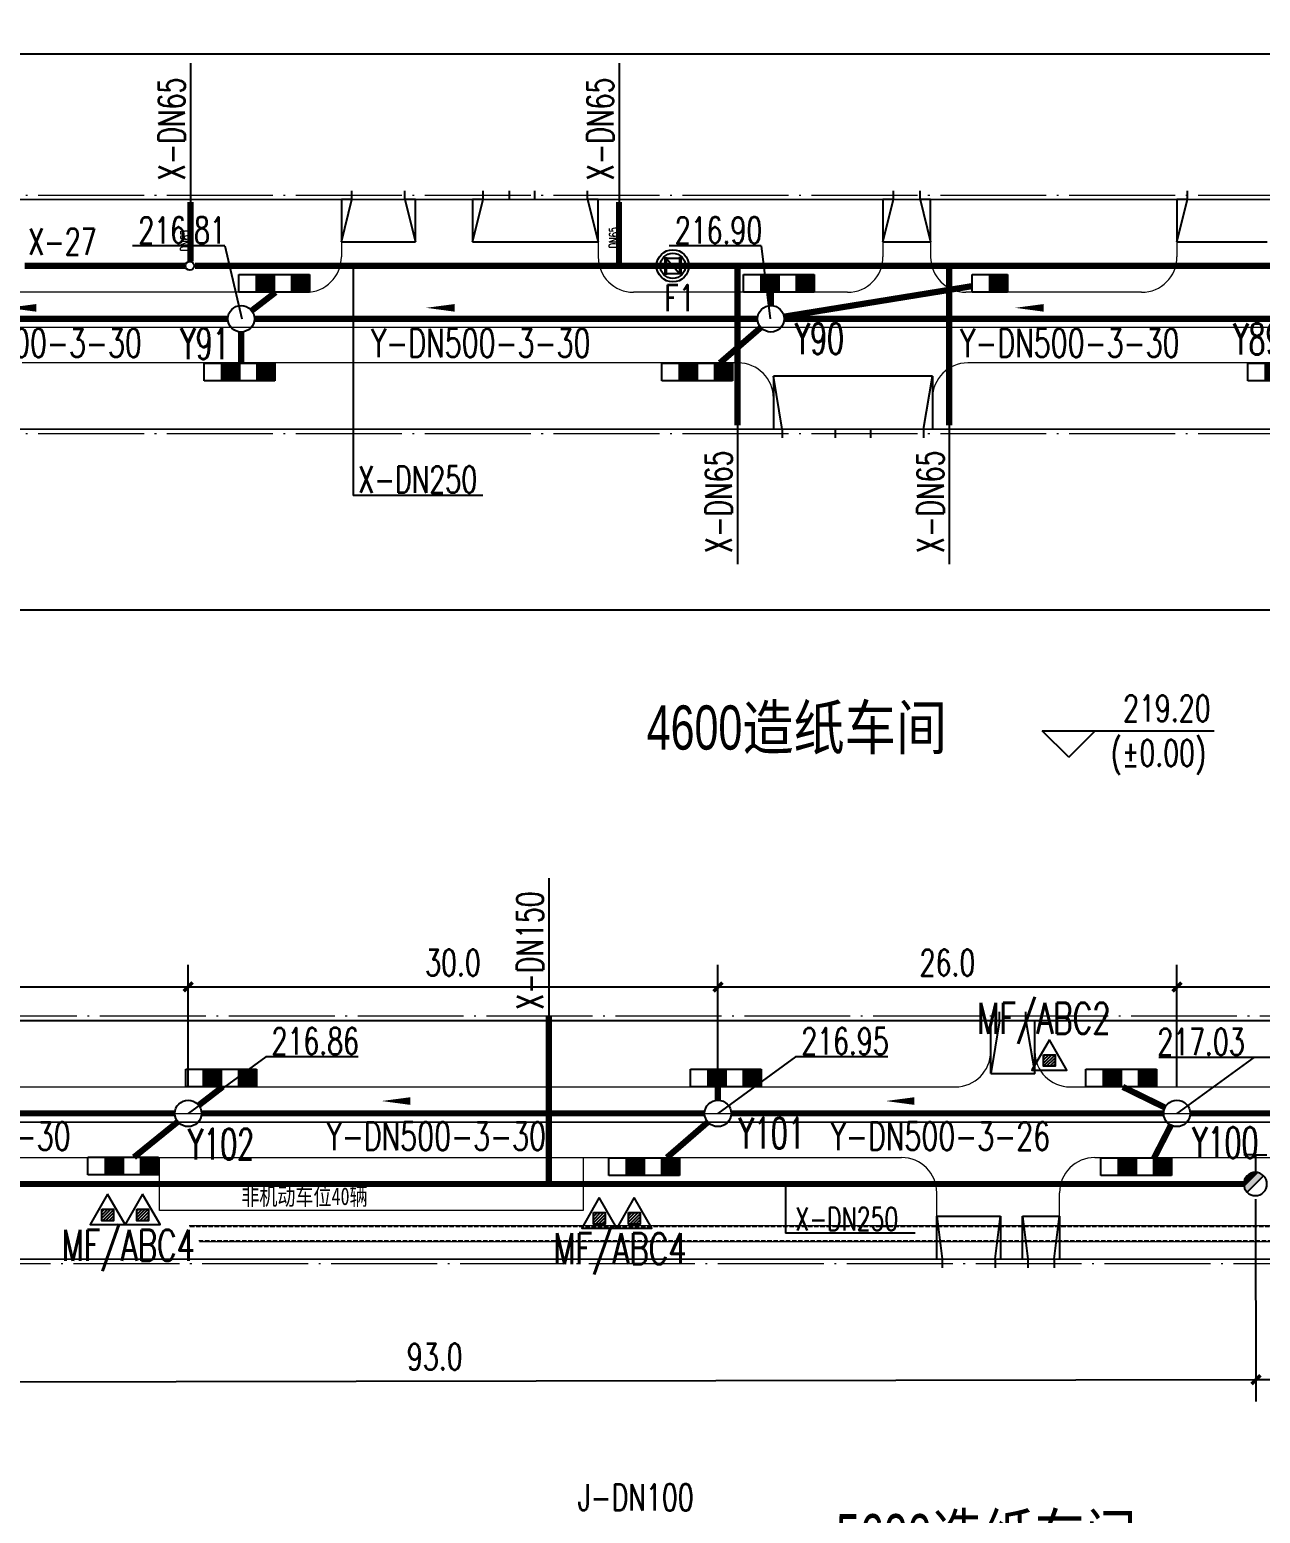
# Model space of a CAD drawing. Header units: metres. Extents: x 497246 to 997717, y 2998582 to 5998198.
# Drawn here: x 497613.8 to 497683.5, y 2999099.2 to 2999183.2 of the extents above; entities that cross this region are included whole.
import ezdxf
from ezdxf.enums import TextEntityAlignment as Align

# ---------------------------------------------------------------- set-up
doc = ezdxf.new("R2010")
doc.units = ezdxf.units.M
doc.header["$LTSCALE"] = 1000
doc.linetypes.add('DASH', pattern=[0.35, 0.25, -0.1])
doc.linetypes.add('DOTE', pattern=[2.42, 2, -0.2, 0.02, -0.2])
doc.layers.get('0').update_dxf_attribs({"linetype": 'CONTINUOUS'})
doc.layers.get('Defpoints').update_dxf_attribs({"linetype": 'CONTINUOUS'})
for name, color, linetype, lineweight in [('8', 8, 'CONTINUOUS', 5), ('T停车位', 35, 'CONTINUOUS', 13), ('道路', 4, 'CONTINUOUS', 15), ('道路中线', 1, 'DOTE', 13)]:
    doc.layers.add(name, color=color, linetype=linetype, lineweight=lineweight)
for name, color, linetype in [('EQUIP_消火栓', 7, 'CONTINUOUS'), ('EQUIP_灭火器', 7, 'CONTINUOUS'), ('PIPE-消防', 1, 'CONTINUOUS'), ('PIPE-给水', 3, 'CONTINUOUS'), ('PIPE-雨水', 4, 'CONTINUOUS'), ('STAIR', 2, 'CONTINUOUS'), ('TEXT_消防', 7, 'CONTINUOUS'), ('TEXT_灭火器', 7, 'CONTINUOUS'), ('TEXT_雨水', 7, 'CONTINUOUS'), ('TWT_DIM', 3, 'CONTINUOUS'), ('TWT_雨水口', 4, 'CONTINUOUS'), ('T停车位标注', 35, 'CONTINUOUS'), ('VALVE_喷淋', 7, 'CONTINUOUS'), ('WELL_雨水', 4, 'CONTINUOUS'), ('建筑', 7, 'CONTINUOUS'), ('建筑门坡散水', 9, 'CONTINUOUS'), ('文字', 255, 'CONTINUOUS'), ('雨水标注', 100, 'CONTINUOUS')]:
    doc.layers.add(name, color=color, linetype=linetype)
doc.layers.add('建筑轴线', color=1, linetype='DOTE', lineweight=15, plot=False)
doc.styles.add('_TCH_DIM', font='SIMPLEX', dxfattribs={"bigfont": 'GBCBIG'})
doc.styles.add('_TCH_DIM_T3', font='SIMPLEX', dxfattribs={"width": 0.705882, "bigfont": 'GBCBIG'})
doc.styles.add('_TWT_PIPEDN', font='SIMPLEX', dxfattribs={"width": 0.8, "height": 3, "bigfont": 'HZTXT'})
doc.styles.add('_TWT_WELL', font='SIMPLEX', dxfattribs={"width": 0.8, "height": 3.5, "bigfont": 'HZTXT'})
doc.styles.add('DIMHT', font='simhei.ttf', dxfattribs={"width": 0.8})
doc.styles.add('HZTXT', font='txt', dxfattribs={"width": 0.7, "bigfont": 'HZTXT'})
doc.styles.get("Standard").update_dxf_attribs({"font": 'rs.shx', "bigfont": 'hztxt.shx'})
doc.styles.add('TG_LINETYPE', font='SIMPLEX', dxfattribs={"width": 0.8, "height": 3, "bigfont": 'HZTXT'})
doc.styles.add('亨利项目总图布置_2022_8_8_t3--03$0$亨利项目总图布置_2022_8_8_t3--02$0$CEC', font='ARIALN.TTF')
doc.linetypes.add('TG_J', pattern='A,2,-0.3,["J",TG_LINETYPE,S=0.1,R=0,X=-0.23,Y=-0.15],0', length=2.3)
doc.linetypes.add('TG_X', pattern='A,3,-0.3,["X",TG_LINETYPE,S=0.1,R=0,X=-0.23,Y=-0.15],0', length=3.3)
doc.linetypes.add('TG_Y', pattern='A,2,-0.3,["Y",TG_LINETYPE,S=0.1,R=0,X=-0.23,Y=-0.15],0', length=2.3)
doc.dimstyles.new('_TWT_ARCH&&1', dxfattribs={"dimtxt": 1.4875, "dimasz": 0.5, "dimexe": 1.25, "dimexo": 1.5, "dimgap": 0.63125, "dimtad": 1, "dimdec": 1, "dimzin": 0, "dimdsep": 46, "dimtxsty": '_TCH_DIM_T3', "dimblk": 'ARCHTICK', "dimcen": 0.09, "dimclrt": 7, "dimazin": 2, "dimtfac": 1, "dimtdec": 1, "dimtix": 1, "dimtmove": 2, "dimatfit": 3, "dimfxl": 1, "dimtolj": 1, "dimtzin": 0, "dimarcsym": 0})

# ---------------------------------------------------------------- blocks, each defined once
blk = doc.blocks.new('A$Cb0f3db38')
at = {"layer": '8'}
for p, q in [((-162650, 2150), (313, 2150)), ((-162050, 1250), (313, 1250))]:
    blk.add_line(p, q, dxfattribs=at)
at = {"layer": '8', "linetype": 'DASH'}
for p, q in [((-162600, 2100), (363, 2100)), ((-162100, 1300), (363, 1300))]:
    blk.add_line(p, q, dxfattribs=at)
blk = doc.blocks.new('$VALVE$00000316')
for p, q in [((-125, 72), (125, -72)), ((-125, 72), (-125, -72)), ((-125, 72), (125, 72)), ((125, 72), (125, -72)), ((-125, -72), (125, -72))]:
    blk.add_line(p, q)
at = {"const_width": 21.1}
blk.add_lwpolyline([(-11, 0, 1), (11, 0, 1)], format="xyb", close=True, dxfattribs=at)
for p in [(-125, 0), (125, 0)]:
    blk.add_point(p)
at = {"color": 7, "flags": 9}
for tag in ['XSIZE', 'YSIZE']:
    blk.add_attdef(tag, (0, 0), '', height=0.5, dxfattribs=at)
blk = doc.blocks.new('_ArchTick')
at = {"color": 0, "linetype": 'ByBlock', "const_width": 0.4}
blk.add_lwpolyline([(-0.5, -0.5), (0.5, 0.5)], dxfattribs=at)
blk = doc.blocks.new('*D475')
at = {"layer": 'Defpoints', "color": 0, "transparency": 16777216}
for p in [(497683.187, 2999118.47), (497773.935, 2999118.632), (497773.956, 2999106.92)]:
    blk.add_point(p, dxfattribs=at)
at = {"layer": 'TWT_DIM', "color": 0, "lineweight": -2, "transparency": 16777216}
for p, q in [((497683.19, 2999116.97), (497683.21, 2999105.508)), ((497773.937, 2999117.132), (497773.958, 2999105.67)), ((497683.208, 2999106.758), (497773.956, 2999106.92))]:
    blk.add_line(p, q, dxfattribs=at)
at = {"layer": 'TWT_DIM', "color": 0, "lineweight": -2, "transparency": 16777216, "xscale": 0.5, "yscale": 0.5, "zscale": 0.5}
for p, rotation in [((497683.208, 2999106.758), 180.1021288848537), ((497773.956, 2999106.92), 0.1021288848536816)]:
    blk.add_blockref('_ArchTick', p, dxfattribs=dict(at, rotation=rotation))
at = {"layer": 'TWT_DIM', "color": 7, "transparency": 16777216, "insert": (497728.579, 2999108.214), "char_height": 1.4875, "attachment_point": 5, "rotation": 0.10213, "style": '_TCH_DIM_T3'}
blk.add_mtext('\\A1;90.7', dxfattribs=at)
blk = doc.blocks.new('*D476')
at = {"layer": 'Defpoints', "color": 0, "transparency": 16777216}
for p in [(497683.187, 2999118.47), (497590.175, 2999118.304), (497683.208, 2999106.758)]:
    blk.add_point(p, dxfattribs=at)
at = {"layer": 'TWT_DIM', "color": 0, "lineweight": -2, "transparency": 16777216}
for p, q in [((497590.177, 2999116.804), (497590.198, 2999105.342)), ((497683.19, 2999116.97), (497683.21, 2999105.508)), ((497590.196, 2999106.592), (497683.208, 2999106.758))]:
    blk.add_line(p, q, dxfattribs=at)
at = {"layer": 'TWT_DIM', "color": 0, "lineweight": -2, "transparency": 16777216, "xscale": 0.5, "yscale": 0.5, "zscale": 0.5}
for p, rotation in [((497590.196, 2999106.592), 180.1021288851231), ((497683.208, 2999106.758), 0.102128885123151)]:
    blk.add_blockref('_ArchTick', p, dxfattribs=dict(at, rotation=rotation))
at = {"layer": 'TWT_DIM', "color": 7, "transparency": 16777216, "insert": (497636.699, 2999108.05), "char_height": 1.4875, "attachment_point": 5, "rotation": 0.10213, "style": '_TCH_DIM_T3'}
blk.add_mtext('\\A1;93.0', dxfattribs=at)
blk = doc.blocks.new('*D509')
at = {"layer": 'Defpoints', "color": 0, "transparency": 16777216}
for p in [(497622.734, 2999128.991), (497592.734, 2999121.833), (497622.734, 2999121.833)]:
    blk.add_point(p, dxfattribs=at)
at = {"layer": 'TWT_DIM', "color": 0, "lineweight": -2, "transparency": 16777216}
for p, q in [((497592.734, 2999123.333), (497592.734, 2999130.241)), ((497622.734, 2999123.333), (497622.734, 2999130.241)), ((497592.734, 2999128.991), (497622.734, 2999128.991))]:
    blk.add_line(p, q, dxfattribs=at)
at = {"layer": 'TWT_DIM', "color": 0, "lineweight": -2, "transparency": 16777216, "xscale": 0.5, "yscale": 0.5, "zscale": 0.5, "rotation": 180}
blk.add_blockref('_ArchTick', (497592.734, 2999128.991), dxfattribs=at)
at = {"layer": 'TWT_DIM', "color": 0, "lineweight": -2, "transparency": 16777216, "xscale": 0.5, "yscale": 0.5, "zscale": 0.5}
blk.add_blockref('_ArchTick', (497622.734, 2999128.991), dxfattribs=at)
at = {"layer": 'TWT_DIM', "color": 7, "transparency": 16777216, "insert": (497607.734, 2999130.366), "char_height": 1.4875, "attachment_point": 5, "style": '_TCH_DIM_T3'}
blk.add_mtext('\\A1;30.0', dxfattribs=at)
blk = doc.blocks.new('*D510')
at = {"layer": 'Defpoints', "color": 0, "transparency": 16777216}
for p in [(497652.734, 2999128.991), (497622.734, 2999121.833), (497652.734, 2999121.833)]:
    blk.add_point(p, dxfattribs=at)
at = {"layer": 'TWT_DIM', "color": 0, "lineweight": -2, "transparency": 16777216}
for p, q in [((497622.734, 2999123.333), (497622.734, 2999130.241)), ((497652.734, 2999123.333), (497652.734, 2999130.241)), ((497622.734, 2999128.991), (497652.734, 2999128.991))]:
    blk.add_line(p, q, dxfattribs=at)
at = {"layer": 'TWT_DIM', "color": 0, "lineweight": -2, "transparency": 16777216, "xscale": 0.5, "yscale": 0.5, "zscale": 0.5, "rotation": 180}
blk.add_blockref('_ArchTick', (497622.734, 2999128.991), dxfattribs=at)
at = {"layer": 'TWT_DIM', "color": 0, "lineweight": -2, "transparency": 16777216, "xscale": 0.5, "yscale": 0.5, "zscale": 0.5}
blk.add_blockref('_ArchTick', (497652.734, 2999128.991), dxfattribs=at)
at = {"layer": 'TWT_DIM', "color": 7, "transparency": 16777216, "insert": (497637.734, 2999130.366), "char_height": 1.4875, "attachment_point": 5, "style": '_TCH_DIM_T3'}
blk.add_mtext('\\A1;30.0', dxfattribs=at)
blk = doc.blocks.new('*D511')
at = {"layer": 'Defpoints', "color": 0, "transparency": 16777216}
for p in [(497678.734, 2999128.991), (497652.734, 2999121.833), (497678.734, 2999121.833)]:
    blk.add_point(p, dxfattribs=at)
at = {"layer": 'TWT_DIM', "color": 0, "lineweight": -2, "transparency": 16777216}
for p, q in [((497652.734, 2999123.333), (497652.734, 2999130.241)), ((497678.734, 2999123.333), (497678.734, 2999130.241)), ((497652.734, 2999128.991), (497678.734, 2999128.991))]:
    blk.add_line(p, q, dxfattribs=at)
at = {"layer": 'TWT_DIM', "color": 0, "lineweight": -2, "transparency": 16777216, "xscale": 0.5, "yscale": 0.5, "zscale": 0.5, "rotation": 180}
blk.add_blockref('_ArchTick', (497652.734, 2999128.991), dxfattribs=at)
at = {"layer": 'TWT_DIM', "color": 0, "lineweight": -2, "transparency": 16777216, "xscale": 0.5, "yscale": 0.5, "zscale": 0.5}
blk.add_blockref('_ArchTick', (497678.734, 2999128.991), dxfattribs=at)
at = {"layer": 'TWT_DIM', "color": 7, "transparency": 16777216, "insert": (497665.734, 2999130.366), "char_height": 1.4875, "attachment_point": 5, "style": '_TCH_DIM_T3'}
blk.add_mtext('\\A1;26.0', dxfattribs=at)
blk = doc.blocks.new('*D512')
at = {"layer": 'Defpoints', "color": 0, "transparency": 16777216}
for p in [(497708.734, 2999128.991), (497678.734, 2999121.833), (497708.734, 2999121.833)]:
    blk.add_point(p, dxfattribs=at)
at = {"layer": 'TWT_DIM', "color": 0, "lineweight": -2, "transparency": 16777216}
for p, q in [((497678.734, 2999123.333), (497678.734, 2999130.241)), ((497708.734, 2999123.333), (497708.734, 2999130.241)), ((497678.734, 2999128.991), (497708.734, 2999128.991))]:
    blk.add_line(p, q, dxfattribs=at)
at = {"layer": 'TWT_DIM', "color": 0, "lineweight": -2, "transparency": 16777216, "xscale": 0.5, "yscale": 0.5, "zscale": 0.5, "rotation": 180}
blk.add_blockref('_ArchTick', (497678.734, 2999128.991), dxfattribs=at)
at = {"layer": 'TWT_DIM', "color": 0, "lineweight": -2, "transparency": 16777216, "xscale": 0.5, "yscale": 0.5, "zscale": 0.5}
blk.add_blockref('_ArchTick', (497708.734, 2999128.991), dxfattribs=at)
at = {"layer": 'TWT_DIM', "color": 7, "transparency": 16777216, "insert": (497693.734, 2999130.366), "char_height": 1.4875, "attachment_point": 5, "style": '_TCH_DIM_T3'}
blk.add_mtext('\\A1;30.0', dxfattribs=at)
blk = doc.blocks.new('$TwtSys$00000187')
blk.add_circle((0, 0), 0.5)
blk = doc.blocks.new('$TwtSys$00000425')
for p, q in [((-1000, -250), (-1000, 250)), ((-1000, 250), (0, 250)), ((-500, -250), (-500, 250)), ((0, 250), (1000, 250)), ((0, 250), (0, -250)), ((0, -250), (0, 250)), ((500, -250), (500, 250)), ((1000, 250), (1000, -250)), ((0, -250), (-1000, -250)), ((1000, -250), (0, -250))]:
    blk.add_line(p, q)
for points in [[(-500, 250), (0, 250), (-500, -250), (0, -250)], [(500, 250), (1000, 250), (500, -250), (1000, -250)]]:
    blk.add_solid(points)
blk = doc.blocks.new('$TwtSys$00000424')
for p, q in [((-500, 250), (500, 250)), ((-500, -250), (-500, 250)), ((0, -250), (0, 250)), ((500, 250), (500, -250)), ((500, -250), (-500, -250))]:
    blk.add_line(p, q)
blk.add_solid([(0, 250), (500, 250), (0, -250), (500, -250)])
blk = doc.blocks.new('$TwtSys$00000385')
for p, q in [((0, 331), (-130, 331)), ((0, 331), (0, 131)), ((0, 331), (130, 331)), ((92, 92), (-92, -92))]:
    blk.add_line(p, q)
for start, end in [(135, 315), (315, 135)]:
    blk.add_arc((0, 0), 131, start, end)
at = {"color": 0}
for points in [[(-34, 127), (-127, 34), (34, 127), (-127, -34)], [(-93, 93), (-93, 93), (-34, 127), (-127, 34)], [(34, 127), (-127, -34), (93, 93), (-93, -93)]]:
    blk.add_solid(points, dxfattribs=at)
blk = doc.blocks.new('$TWTSYS$00000546')
h = blk.add_hatch()
h.set_pattern_fill('ANSI31', color=256, scale=200, style=0)
h.set_pattern_definition([(45, (-38543.802, -6670.83), (-17.67767, 17.67767), [])])
h.paths.add_polyline_path([(-65, 174), (65, 174), (65, 44), (-65, 44)])
for points in [[(0, 344), (-198, 0), (198, 0)], [(-65, 174), (65, 174), (65, 44), (-65, 44)]]:
    blk.add_lwpolyline(points, close=True)

msp = doc.modelspace()

# ---------------------------------------------------------------- linework, layer by layer
at = {"layer": 'PIPE-消防', "color": 70, "linetype": 'TG_X', "ltscale": 700}
for p, q in [((497622.864, 2999181.304), (497622.864, 2999173.453)), ((497647.135, 2999181.304), (497647.135, 2999173.453)), ((497653.844, 2999160.79), (497653.844, 2999152.939)), ((497665.834, 2999160.79), (497665.834, 2999152.939)), ((497643.16, 2999135.161), (497643.16, 2999127.31))]:
    msp.add_line(p, q, dxfattribs=at)
at = {"layer": 'PIPE-消防', "color": 70, "linetype": 'ByBlock'}
for p, q in [((497632.075, 2999169.833), (497632.075, 2999156.824)), ((497656.569, 2999117.755), (497656.569, 2999115.046))]:
    msp.add_line(p, q, dxfattribs=at)
at = {"layer": 'PIPE-消防', "linetype": 'TG_X', "ltscale": 0.005, "const_width": 0.35}
for points in [[(497622.864, 2999170.083), (497622.864, 2999173.453)], [(497647.135, 2999169.833), (497647.135, 2999173.453)], [(497613.478, 2999169.833), (497622.574, 2999169.833)], [(497623.114, 2999169.833), (497647.135, 2999169.833)], [(497647.135, 2999169.833), (497653.844, 2999169.833)], [(497653.844, 2999169.833), (497665.834, 2999169.833)], [(497665.834, 2999169.833), (497692.824, 2999169.833)], [(497643.16, 2999117.833), (497643.16, 2999127.31)], [(497605.384, 2999117.833), (497643.16, 2999117.833)], [(497643.16, 2999117.833), (497682.52, 2999117.832)]]:
    msp.add_lwpolyline(points, dxfattribs=at)
at = {"layer": 'PIPE-消防', "linetype": 'TG_X', "ltscale": 0.0025, "const_width": 0.35}
for points in [[(497653.844, 2999160.79), (497653.844, 2999169.833)], [(497665.834, 2999160.79), (497665.834, 2999169.833)]]:
    msp.add_lwpolyline(points, dxfattribs=at)
at = {"layer": 'PIPE-消防', "linetype": 'TG_X'}
msp.add_circle((497622.824, 2999169.833), 0.25, dxfattribs=at)
at = {"layer": 'PIPE-给水', "color": 70, "linetype": 'ByBlock'}
for p, q in [((497639.415, 2999156.824), (497632.075, 2999156.824)), ((497663.909, 2999115.046), (497656.569, 2999115.046))]:
    msp.add_line(p, q, dxfattribs=at)
at = {"layer": 'PIPE-雨水', "color": 0, "linetype": 'TG_Y', "ltscale": 0.005, "const_width": 0.35}
for points in [[(497656.475, 2999166.953), (497667.145, 2999168.684)], [(497596.484, 2999166.833), (497624.984, 2999166.833)], [(497626.484, 2999166.833), (497654.984, 2999166.833)], [(497656.484, 2999166.833), (497684.984, 2999166.833)], [(497593.484, 2999121.833), (497621.984, 2999121.833)], [(497623.484, 2999121.833), (497651.984, 2999121.833)], [(497653.484, 2999121.833), (497677.984, 2999121.833)], [(497679.484, 2999121.833), (497707.984, 2999121.833)]]:
    msp.add_lwpolyline(points, dxfattribs=at)
at = {"layer": 'PIPE-雨水', "color": 0, "ltscale": 0.005, "const_width": 0.35}
for points in [[(497627.682, 2999168.333), (497626.329, 2999167.29)], [(497655.734, 2999168.333), (497655.734, 2999167.583)], [(497625.734, 2999166.083), (497625.734, 2999164.333)], [(497655.168, 2999166.341), (497652.85, 2999164.333)], [(497624.682, 2999123.333), (497623.329, 2999122.29)], [(497652.734, 2999123.333), (497652.734, 2999122.583)], [(497675.666, 2999123.333), (497678.061, 2999122.162)], [(497622.151, 2999121.361), (497619.665, 2999119.349)], [(497652.168, 2999121.341), (497649.85, 2999119.333)], [(497678.392, 2999121.165), (497677.418, 2999119.267)]]:
    msp.add_lwpolyline(points, dxfattribs=at)
at = {"layer": 'PIPE-雨水', "color": 70, "linetype": 'ByBlock'}
for points in [[(497616.991, 2999167.448, 0, 0, 0), (497612.509, 2999167.455, 0, 0.432, 0), (497614.129, 2999167.452, 0, 0, 0)], [(497640.692, 2999167.448, 0, 0, 0), (497636.209, 2999167.455, 0, 0.432, 0), (497637.829, 2999167.452, 0, 0, 0)], [(497674.053, 2999167.448, 0, 0, 0), (497669.57, 2999167.455, 0, 0.432, 0), (497671.19, 2999167.452, 0, 0, 0)], [(497638.174, 2999122.526, 0, 0, 0), (497633.691, 2999122.533, 0, 0.432, 0), (497635.311, 2999122.531, 0, 0, 0)], [(497666.726, 2999122.526, 0, 0, 0), (497662.243, 2999122.533, 0, 0.432, 0), (497663.863, 2999122.531, 0, 0, 0)]]:
    msp.add_lwpolyline(points, format="xyseb", dxfattribs=at)
at = {"layer": 'STAIR'}
for p, q in [((497668.184, 2999124.083), (497668.184, 2999127.083)), ((497668.684, 2999127.083), (497668.184, 2999124.083)), ((497670.184, 2999127.083), (497670.684, 2999124.083)), ((497670.684, 2999124.083), (497670.684, 2999127.083)), ((497668.184, 2999124.083), (497670.684, 2999124.083))]:
    msp.add_line(p, q, dxfattribs=at)
at = {"layer": 'T停车位'}
msp.add_lwpolyline([(497621.105, 2999119.333), (497645.105, 2999119.333), (497645.105, 2999116.333), (497621.105, 2999116.333)], close=True, dxfattribs=at)
at = {"layer": 'VALVE_喷淋', "linetype": 'Continuous'}
for p, q in [((497649.728, 2999170.331), (497649.731, 2999169.331)), ((497649.803, 2999170.331), (497649.806, 2999169.331)), ((497650.553, 2999170.334), (497650.556, 2999169.334)), ((497650.628, 2999170.334), (497650.631, 2999169.334))]:
    msp.add_line(p, q, dxfattribs=at)
for radius in [0.913, 0.913, 0.713, 0.713]:
    msp.add_circle((497650.18, 2999169.833), radius, dxfattribs=at)
at = {"layer": '建筑', "linetype": 'Continuous'}
msp.add_line((497570.184, 2999181.833), (497722.184, 2999181.833), dxfattribs=at)
at = {"layer": '建筑', "linetype": 'Continuous', "const_width": 0.1}
for points in [[(497570.184, 2999173.583), (497722.184, 2999173.583), (497722.184, 2999203.083), (497570.184, 2999203.083)], [(497570.184, 2999127.083), (497582.184, 2999127.083), (497582.184, 2999124.233), (497612.384, 2999124.233), (497612.384, 2999127.083), (497690.184, 2999127.083), (497690.184, 2999124.233), (497702.684, 2999124.233), (497702.684, 2999127.083), (497762.684, 2999127.083), (497762.684, 2999160.583), (497570.184, 2999160.583)], [(497785.684, 2999077.583), (497572.184, 2999077.583), (497572.184, 2999113.583), (497785.684, 2999113.583)]]:
    msp.add_lwpolyline(points, close=True, dxfattribs=at)
at = {"layer": '建筑', "flags": 128}
msp.add_lwpolyline([(497762.684, 2999150.333), (497570.184, 2999150.332)], dxfattribs=at)
at = {"layer": '建筑轴线', "ltscale": 0.003}
for points in [[(497570.434, 2999173.833), (497721.934, 2999173.833), (497721.934, 2999202.833), (497570.434, 2999202.833)], [(497570.434, 2999160.333), (497762.434, 2999160.333), (497762.434, 2999127.333), (497570.434, 2999127.333)], [(497572.434, 2999113.333), (497785.434, 2999113.333), (497785.434, 2999077.833), (497572.434, 2999077.833)]]:
    msp.add_lwpolyline(points, close=True, dxfattribs=at)
at = {"layer": '建筑门坡散水', "linetype": 'Continuous'}
for p, q in [((497632.009, 2999173.583), (497632.009, 2999174.083)), ((497635.009, 2999173.583), (497635.009, 2999174.083)), ((497639.434, 2999173.583), (497639.434, 2999174.083)), ((497640.934, 2999173.583), (497640.934, 2999174.083)), ((497642.359, 2999173.583), (497642.359, 2999174.083)), ((497645.359, 2999173.583), (497645.359, 2999174.083)), ((497662.684, 2999173.583), (497662.684, 2999174.083)), ((497664.184, 2999173.583), (497664.184, 2999174.083)), ((497679.334, 2999173.583), (497679.334, 2999174.083)), ((497631.409, 2999171.183), (497632.009, 2999173.583)), ((497632.009, 2999173.583), (497631.409, 2999173.583)), ((497631.409, 2999173.583), (497631.409, 2999171.183)), ((497635.609, 2999173.583), (497635.009, 2999173.583)), ((497635.009, 2999173.583), (497635.609, 2999171.183)), ((497635.609, 2999171.183), (497635.609, 2999173.583)), ((497638.834, 2999171.183), (497639.434, 2999173.583)), ((497639.434, 2999173.583), (497638.834, 2999173.583)), ((497638.834, 2999173.583), (497638.834, 2999171.183)), ((497645.959, 2999173.583), (497645.359, 2999173.583)), ((497645.359, 2999173.583), (497645.959, 2999171.183)), ((497645.959, 2999171.183), (497645.959, 2999173.583)), ((497662.084, 2999171.183), (497662.684, 2999173.583)), ((497662.684, 2999173.583), (497662.084, 2999173.583)), ((497662.084, 2999173.583), (497662.084, 2999171.183)), ((497664.784, 2999173.583), (497664.184, 2999173.583)), ((497664.184, 2999173.583), (497664.784, 2999171.183)), ((497664.784, 2999171.183), (497664.784, 2999173.583)), ((497678.734, 2999171.183), (497679.334, 2999173.583)), ((497679.334, 2999173.583), (497678.734, 2999173.583)), ((497678.734, 2999173.583), (497678.734, 2999171.183)), ((497631.409, 2999171.183), (497632.009, 2999171.183)), ((497632.009, 2999171.183), (497635.009, 2999171.183)), ((497635.009, 2999171.183), (497635.609, 2999171.183)), ((497638.834, 2999171.183), (497639.434, 2999171.183)), ((497639.434, 2999171.183), (497645.359, 2999171.183)), ((497645.359, 2999171.183), (497645.959, 2999171.183)), ((497662.084, 2999171.183), (497662.684, 2999171.183)), ((497662.684, 2999171.183), (497664.184, 2999171.183)), ((497664.184, 2999171.183), (497664.784, 2999171.183)), ((497678.734, 2999171.183), (497679.334, 2999171.183)), ((497679.334, 2999171.183), (497683.834, 2999171.183)), ((497664.884, 2999163.583), (497655.884, 2999163.583)), ((497655.884, 2999163.583), (497655.884, 2999160.583)), ((497656.384, 2999160.583), (497655.884, 2999163.583)), ((497664.384, 2999160.583), (497664.884, 2999163.583)), ((497664.884, 2999163.583), (497664.884, 2999160.583)), ((497656.384, 2999160.583), (497656.384, 2999160.083)), ((497659.384, 2999160.583), (497659.384, 2999160.083)), ((497661.384, 2999160.583), (497661.384, 2999160.083)), ((497664.384, 2999160.583), (497664.384, 2999160.083)), ((497668.184, 2999124.083), (497668.184, 2999127.083)), ((497668.684, 2999127.083), (497668.184, 2999124.083)), ((497668.684, 2999127.083), (497668.684, 2999127.583)), ((497670.184, 2999127.083), (497670.184, 2999127.583)), ((497670.184, 2999127.083), (497670.684, 2999124.083)), ((497670.684, 2999124.083), (497670.684, 2999127.083)), ((497668.184, 2999124.083), (497670.684, 2999124.083)), ((497665.134, 2999116.003), (497668.734, 2999116.003)), ((497665.134, 2999113.603), (497665.134, 2999116.003)), ((497665.134, 2999116.003), (497665.434, 2999113.603)), ((497668.434, 2999113.603), (497668.734, 2999116.003)), ((497668.734, 2999116.003), (497668.734, 2999113.603)), ((497669.984, 2999116.003), (497672.084, 2999116.003)), ((497669.984, 2999113.603), (497669.984, 2999116.003)), ((497669.984, 2999116.003), (497670.284, 2999113.603)), ((497671.784, 2999113.603), (497672.084, 2999116.003)), ((497672.084, 2999116.003), (497672.084, 2999113.603)), ((497665.434, 2999113.583), (497665.434, 2999113.083)), ((497668.434, 2999113.583), (497668.434, 2999113.083)), ((497670.284, 2999113.583), (497670.284, 2999113.083)), ((497671.784, 2999113.583), (497671.784, 2999113.083))]:
    msp.add_line(p, q, dxfattribs=at)
at = {"layer": '文字', "color": 0}
for p, q in [((497672.608, 2999142.007), (497671.108, 2999143.507)), ((497671.108, 2999143.507), (497680.835, 2999143.507)), ((497672.608, 2999142.007), (497674.108, 2999143.507))]:
    msp.add_line(p, q, dxfattribs=at)
at = {"layer": '道路', "linetype": 'ByBlock', "lineweight": 0, "ltscale": 0.2}
for p, q in [((497631.409, 2999173.583), (497631.409, 2999170.333)), ((497645.959, 2999173.583), (497645.959, 2999170.333)), ((497662.084, 2999173.583), (497662.084, 2999170.333)), ((497664.784, 2999173.583), (497664.784, 2999170.333)), ((497678.734, 2999173.583), (497678.734, 2999170.333)), ((497629.409, 2999168.333), (497607.609, 2999168.333)), ((497660.084, 2999168.333), (497647.959, 2999168.333)), ((497676.734, 2999168.333), (497666.784, 2999168.333)), ((497653.884, 2999164.333), (497613.334, 2999164.333)), ((497684.934, 2999164.333), (497666.884, 2999164.333)), ((497655.884, 2999160.583), (497655.884, 2999162.333)), ((497664.884, 2999160.583), (497664.884, 2999162.333)), ((497668.184, 2999127.083), (497668.184, 2999125.333)), ((497670.684, 2999127.083), (497670.684, 2999125.333)), ((497577.834, 2999123.333), (497666.184, 2999123.333)), ((497672.684, 2999123.333), (497742.534, 2999123.333)), ((497576.82, 2999121.833), (497740.934, 2999121.833)), ((497590.084, 2999119.333), (497663.134, 2999119.333)), ((497674.084, 2999119.333), (497764.834, 2999119.333)), ((497665.134, 2999113.583), (497665.134, 2999117.333)), ((497672.084, 2999113.583), (497672.084, 2999117.333))]:
    msp.add_line(p, q, dxfattribs=at)
for centre, start, end in [((497629.409, 2999170.333), 270, 0), ((497647.959, 2999170.333), 180, 270), ((497660.084, 2999170.333), 270, 0), ((497666.784, 2999170.333), 180, 270), ((497676.734, 2999170.333), 270, 0), ((497653.884, 2999162.333), 0, 90), ((497666.884, 2999162.333), 90, 180), ((497666.184, 2999125.333), 270, 0), ((497672.684, 2999125.333), 180, 270), ((497663.134, 2999117.333), 0, 90), ((497674.084, 2999117.333), 90, 180)]:
    msp.add_arc(centre, 2, start, end, dxfattribs=at)
at = {"layer": '道路中线', "ltscale": 5}
for p, q in [((497769.434, 2999166.333), (497565.751, 2999166.333)), ((497769.434, 2999121.333), (497565.751, 2999121.333)), ((497565.839, 2999121.333), (497924.934, 2999121.333))]:
    msp.add_line(p, q, dxfattribs=at)
at = {"layer": '道路中线', "ltscale": 0.005}
for p, q in [((497769.434, 2999166.333), (497565.751, 2999166.333)), ((497565.839, 2999121.333), (497924.934, 2999121.333))]:
    msp.add_line(p, q, dxfattribs=at)
at = {"layer": '雨水标注', "color": 70}
for p, q in [((497624.807, 2999170.959), (497619.582, 2999170.959)), ((497624.807, 2999170.959), (497625.78, 2999166.835)), ((497655.191, 2999170.959), (497649.966, 2999170.959)), ((497655.191, 2999170.959), (497655.688, 2999166.835)), ((497627.129, 2999125.036), (497622.734, 2999121.833)), ((497632.354, 2999125.036), (497627.129, 2999125.036)), ((497657.129, 2999125.036), (497652.734, 2999121.833)), ((497662.354, 2999125.036), (497657.129, 2999125.036)), ((497683.093, 2999124.998), (497677.711, 2999124.998)), ((497683.093, 2999124.998), (497678.734, 2999121.833)), ((497688.66, 2999124.998), (497683.093, 2999124.998))]:
    msp.add_line(p, q, dxfattribs=at)

# ---------------------------------------------------------------- block references
at = {"color": 0, "xscale": 0.001, "yscale": 0.001, "zscale": 0.001}
msp.add_blockref('A$Cb0f3db38', (497785.434, 2999113.333), dxfattribs=at)
at = {"layer": 'EQUIP_消火栓', "xscale": 0.005, "yscale": 0.005, "zscale": 0.005}
msp.add_blockref('$TwtSys$00000385', (497683.174, 2999117.833), dxfattribs=at)
at = {"layer": 'EQUIP_灭火器', "color": 3, "xscale": 0.005, "yscale": 0.005, "zscale": 0.005}
for p in [(497671.508, 2999124.284), (497618.172, 2999115.533), (497620.156, 2999115.533), (497646.018, 2999115.341), (497648.002, 2999115.341)]:
    msp.add_blockref('$TWTSYS$00000546', p, dxfattribs=at)
at = {"layer": 'TWT_雨水口', "xscale": 0.002, "yscale": 0.002, "zscale": 0.002}
for name, p in [('$TwtSys$00000425', (497627.597, 2999168.835)), ('$TwtSys$00000425', (497656.18, 2999168.835)), ('$TwtSys$00000424', (497668.145, 2999168.847)), ('$TwtSys$00000425', (497625.649, 2999163.823)), ('$TwtSys$00000425', (497651.562, 2999163.823)), ('$TwtSys$00000425', (497684.749, 2999163.823)), ('$TwtSys$00000425', (497624.597, 2999123.835)), ('$TwtSys$00000425', (497653.18, 2999123.835)), ('$TwtSys$00000425', (497675.581, 2999123.835)), ('$TwtSys$00000425', (497619.048, 2999118.849)), ('$TwtSys$00000425', (497648.562, 2999118.823)), ('$TwtSys$00000425', (497676.432, 2999118.823))]:
    msp.add_blockref(name, p, dxfattribs=at)
at = {"layer": 'VALVE_喷淋', "linetype": 'Continuous', "xscale": 0.00300418119039787, "yscale": 0.006, "zscale": 0.00300418119039787, "rotation": 0.1921711441115849}
msp.add_blockref('$VALVE$00000316', (497650.18, 2999169.833), dxfattribs=at)
at = {"layer": 'WELL_雨水', "xscale": 1.5, "yscale": 1.5, "zscale": 1.5}
for p in [(497625.734, 2999166.833), (497655.734, 2999166.833), (497622.734, 2999121.833), (497652.734, 2999121.833), (497678.734, 2999121.833)]:
    msp.add_blockref('$TwtSys$00000187', p, dxfattribs=at)

# ---------------------------------------------------------------- texts
at = {"layer": 'PIPE-消防', "linetype": 'TG_X', "ltscale": 700, "style": 'HZTXT', "width": 0.7}
for s, p in [('X-DN65', (497621.802, 2999177.59)), ('X-DN65', (497646.072, 2999177.59)), ('X-DN65', (497652.782, 2999156.47)), ('X-DN65', (497664.772, 2999156.47)), ('X-DN150', (497642.097, 2999131.057))]:
    msp.add_text(s, height=1.5, rotation=90, dxfattribs=at).set_placement(p, align=Align.MIDDLE)
at = {"layer": 'PIPE-消防', "color": 140, "linetype": 'TG_X', "ltscale": 700, "style": 'HZTXT', "width": 0.7}
msp.add_text('X-27', height=1.5, dxfattribs=at).set_placement((497615.612, 2999171.205), align=Align.MIDDLE)
msp.add_text('F1', height=1.5, dxfattribs=at).set_placement((497649.704, 2999167.258))
at = {"layer": 'PIPE-消防', "linetype": 'TG_X', "ltscale": 700, "style": 'HZTXT', "width": 0.7}
for height, p in [(1.508, (497635.734, 2999157.737)), (1.3, (497660.039, 2999115.853))]:
    msp.add_text('X-DN250', height=height, dxfattribs=at).set_placement(p, align=Align.MIDDLE)
at = {"layer": 'PIPE-给水', "color": 3, "linetype": 'TG_J', "ltscale": 800, "style": 'HZTXT', "width": 0.7}
msp.add_text('J-DN100', height=1.508, dxfattribs=at).set_placement((497648.089, 2999100.089), align=Align.MIDDLE)
at = {"layer": 'PIPE-雨水', "color": 70, "style": 'HZTXT', "width": 0.7}
for s, p in [('Y-DN500-3-30', (497613.896, 2999165.464, 20.881)), ('Y-DN500-3-30', (497639.303, 2999165.464, 20.881)), ('Y-DN500-3-30', (497672.664, 2999165.464, 20.881)), ('Y-DN500-3-30', (497609.859, 2999120.543, 20.881)), ('Y-DN500-3-30', (497636.785, 2999120.543, 20.881)), ('Y-DN500-3-26', (497665.337, 2999120.543, 20.881))]:
    msp.add_text(s, height=1.6, dxfattribs=at).set_placement(p, align=Align.MIDDLE)
at = {"layer": 'TEXT_消防', "style": '_TWT_PIPEDN', "width": 0.64}
for p in [(497622.827, 2999170.669), (497647.097, 2999170.832)]:
    msp.add_text('DN65', height=0.525, rotation=90, dxfattribs=at).set_placement(p)
at = {"layer": 'TEXT_灭火器', "color": 3, "style": 'HZTXT', "width": 0.7}
for s, p in [('MF/ABC2', (497667.425, 2999126.346)), ('MF/ABC4', (497615.569, 2999113.488)), ('MF/ABC4', (497643.416, 2999113.297))]:
    msp.add_text(s, height=1.75, dxfattribs=at).set_placement(p)
at = {"layer": 'TEXT_雨水', "style": '_TWT_WELL', "width": 0.64}
for s, p in [('Y91', (497622.296, 2999164.551)), ('Y90', (497657.096, 2999164.838)), ('Y89', (497681.923, 2999164.818)), ('Y102', (497622.728, 2999119.212)), ('Y101', (497653.909, 2999119.838)), ('Y100', (497679.605, 2999119.299))]:
    msp.add_text(s, height=1.75, dxfattribs=at).set_placement(p)
at = {"layer": 'T停车位标注', "style": 'DIMHT', "width": 0.75}
msp.add_text('非机动车位40辆', height=1, dxfattribs=at).set_placement((497625.739, 2999116.643, 0))
at = {"layer": '文字', "color": 7, "style": '亨利项目总图布置_2022_8_8_t3--03$0$亨利项目总图布置_2022_8_8_t3--02$0$CEC', "width": 0.85}
for s, p in [('4600造纸车间', (497648.703, 2999142.436)), ('5600造纸车间', (497659.426, 2999096.639, 74.715))]:
    msp.add_text(s, height=2.5, dxfattribs=at).set_placement(p)
at = {"layer": '文字', "color": 0, "style": '_TCH_DIM', "width": 0.705882}
for s, p in [('219.20', (497675.685, 2999144.032)), ('(%%P0.00)', (497674.985, 2999141.494))]:
    msp.add_text(s, height=1.4875, dxfattribs=at).set_placement(p)
at = {"layer": '雨水标注', "color": 70, "style": 'HZTXT', "width": 0.7}
for s, p in [('216.81', (497622.388, 2999171.844, 20.881)), ('216.90', (497652.772, 2999171.844, 20.881)), ('216.86', (497629.935, 2999125.921, 20.881)), ('216.95', (497659.935, 2999125.921, 20.881)), ('217.03', (497680.097, 2999125.883, 20.881))]:
    msp.add_text(s, height=1.5, dxfattribs=at).set_placement(p, align=Align.MIDDLE)

# ---------------------------------------------------------------- dimensions: what is measured, and where the dimension line sits
at = {"layer": 'TWT_DIM', "color": 0}
for p1, p2, picture, middle in [((497592.734, 2999121.833), (497622.734, 2999121.833), '*D509', (497607.734, 2999130.366)), ((497622.734, 2999121.833), (497652.734, 2999121.833), '*D510', (497637.734, 2999130.366)), ((497652.734, 2999121.833), (497678.734, 2999121.833), '*D511', (497665.734, 2999130.366)), ((497678.734, 2999121.833), (497708.734, 2999121.833), '*D512', (497693.734, 2999130.366))]:
    dim = msp.add_aligned_dim(p1=p1, p2=p2, distance=7.158, dimstyle='_TWT_ARCH&&1', dxfattribs=at)
    dim.commit()
    dim.dimension.update_dxf_attribs({"geometry": picture, "text_midpoint": middle})
at = {"layer": 'TWT_DIM', "color": 3}
for p1, p2, picture, middle in [((497590.175, 2999118.304), (497683.187, 2999118.47), '*D476', (497636.699, 2999108.05)), ((497683.187, 2999118.47), (497773.935, 2999118.632), '*D475', (497728.579, 2999108.214))]:
    dim = msp.add_aligned_dim(p1=p1, p2=p2, distance=-11.712, dimstyle='_TWT_ARCH&&1', dxfattribs=at)
    dim.commit()
    dim.dimension.update_dxf_attribs({"geometry": picture, "text_midpoint": middle})

doc.saveas('drawing.dxf')
